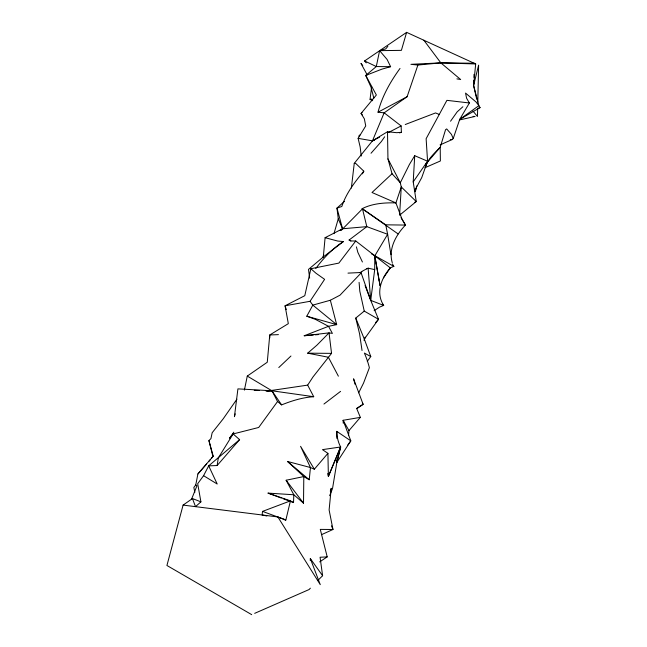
<?xml version="1.0" encoding="UTF-8"?>
<svg xmlns="http://www.w3.org/2000/svg" width="647" height="647" viewBox="0 0 647 647"><rect width="100%" height="100%" fill="white"/><g stroke="black" fill="none" stroke-linecap="round" stroke-linejoin="round"><path stroke-width="0.97" d="M367.261 361.325L370.788 356.57L364.318 339.077L378.511 319.286L370.715 300.386L374.702 269.613L374.783 255.872L387.634 234.279L385.733 224.824L362.474 208.844L341.301 230.3M314.345 469.212L300.572 446.309L310.455 467.522L309.234 479.751L303.831 476.556L286.128 480.236L293.819 494.761L303.516 503.188L303.807 476.54L287.575 461.489L310.455 467.522L314.345 469.212L327.916 453.353L322.481 449.633L340.662 446.98L336.852 462.387L332.534 488.501L329.622 495.731M477.656 108.356L477.47 116.476L472.989 111.114M477.793 102.048L478.618 65.145L473.596 85.453L476.702 99.128M283.151 498.732L293.528 502.59L293.819 494.761L268.068 493.111L281.267 498.028M310.253 560.577L310.334 558.579L322.602 575.717L318.025 580.27M440.097 144.888L452.067 139.606L453.215 138.571L459.718 119.363L480.074 107.596L478.861 105.679L473.596 85.453L473.79 80.406M473.911 77.381L474.033 74.356M355.066 384.318L353.569 378.81L363.121 404.318L356.748 408.694L360.355 417.364L343.128 420.291L348.976 430.587L348.515 435.698M400.008 68.436C390.359 81.748 382.151 96.144 378.018 112.19L384.156 112.837L401.124 125.939L401.391 132.328L396.676 132.684L387.504 131.729L387.949 158.871L400.299 182.786L401.269 186.951L399.587 215.216L416.256 201.54L413.207 181.872L414.719 155.692L427.562 161.2L421.723 177.626L416.943 186.433M392.252 262.633C388.135 248.966 396.101 234.715 405.475 225.075L401.989 219.098L395.907 202.907L401.269 186.951L416.256 201.54L414.678 202.309M309.646 278.137L308.506 269.387L323.314 256.948L325.101 237.684L342.554 228.771L366.817 226.644L387.634 234.279L390.95 254.683M473.596 85.453L475.682 63.956L406.615 32.35L364.601 60.939L366.218 62.888M351.353 188.067L354.257 163.359L372.454 140.844L384.156 112.837L407.109 96.726L417.905 65.032L440.825 62.864L474.477 63.26M236.907 399.199L223.191 418.844L212.167 432.754L210.922 438.642A124.911 107.297 35.5 0 0 208.924 440.575L213.219 456.159L197.901 473.968L195.742 484.983L193.841 487.442L194.836 492.351M372.672 100.722L370.052 99.363L371.645 86.682M262.221 513.799L262.561 511.389L290.446 500.851L293.528 502.59M251.707 614.65L166.926 565.478L183.093 505.097L192.458 498.562L195.523 506.65L200.91 501.846L197.691 483.697L203.579 475.691L208.674 465.864L217.125 465.533L218.298 457.955L233.13 433.951L258.695 427.473L277.547 401.528L271.966 390.788L247.283 376.085L244.396 390.109M392.341 263.863L393.845 266.37L390.303 267.858L355.761 240.975L338.866 263.094L310.875 268.723L304.786 295.687L285.068 305.788L288.327 323.654L269.759 334.968L267.268 362.239L247.283 376.085M336.852 462.387L340.605 446.94C338.09 442.119 336.852 436.774 336.788 431.355L350.795 440.858L336.852 462.387L336.844 459.386M333.957 233.68L338.268 218.823L336.974 208.099L344.447 201.363M416.846 185.891L415.285 191.73L415.932 188.083L414.379 190.113M235.209 413.829L234.432 416.684L237.918 388.871L271.966 390.788L313.722 396.716L307.665 385.119L313.035 376.894L331.547 353.367L329.04 332.873L304.211 335.761L328.522 326.314L336.675 324.64L330.35 300.248L340.023 295.169L361.147 272.913A52.997 38.812 -77 0 1 360.153 272.541L347.989 273.123M406.615 32.35L401.391 50.361L379.611 50.652L376.287 66.552L365.733 75.44L371.03 87.183L373.812 98.101M330.269 491.17L331.232 488.299L329.113 509.949L332.979 529.497L321.502 534.665M387.86 46.293L385.774 48.881L379.611 50.652L387.1 59.467L390.61 66.69L381.884 69.156L365.733 75.44L376.368 94.988L361.042 113.468L364.35 118.813L365.733 125.93L358.123 138.353L360.161 146.95L361.228 156.056M364.035 340.403L365.175 337.119M322.869 257.36L323.791 254.748M425.831 166.101C428.33 158.426 434.719 152.935 440.203 147.33L445.548 129.715L446.681 128.923L451.444 134.374L453.215 138.571M340.605 446.94L328.385 476.394L327.754 473.523M191.423 499.508L196.947 485.824L195.742 484.983M340.662 446.98L328.385 476.394L327.916 453.353M413.207 181.872L427.562 161.2L426.13 138.701L446.907 100.342L469.382 102.986L459.718 119.363L478.861 105.679L476.022 101.975L465.541 93.055L466.592 98.247L469.382 102.986M362.393 173.849L363.824 171.196L355.664 163.384L354.257 163.359M338.381 376.182L328.401 357.249L307.681 353.173L316.949 345.142L329.032 332.882L332.396 333.407L328.522 326.314L315.501 319.4L306.799 316.213L312.816 305.117L330.35 300.248M358.673 392.81L363.549 383.081L369.38 367.706A92.513 92.392 81.5 0 0 364.382 353.06L370.788 356.57M414.719 155.692L409.397 164.492L400.299 182.786L392.05 173.744L387.949 158.871M233.826 432.172L229.539 438.205L233.13 433.951L239.6 439.637L217.125 465.533M286.249 309.573L285.068 305.788L310.034 301.3L324.608 279.334L315.938 273.196L310.875 268.723M450.547 121.215L457.203 111.818L462.864 106.763M383.525 277.814L390.303 267.858C381.326 278.008 375.462 292.784 383.671 305.392L379.433 307.196L374.128 310.689M384.666 136.784L381.398 141.491L371.022 153.25M315.793 268.497C323.476 258.145 332.493 248.513 343.411 241.541L337.774 241.072L325.101 237.684M363.824 171.196C354.88 181.872 346.25 193.105 341.818 206.498L336.974 208.099L342.554 228.771L340.144 230.486M347.811 444.966L350.795 440.858L343.128 420.291L343.266 423.235M211.585 458.141L213.219 456.159M348.976 430.587L360.258 417.477M208.868 461.351L210.501 459.443M425.839 164.023L440.203 147.33L440.372 160.982L424.909 167.743M206.603 463.972L197.901 473.968M375.583 322.618L378.511 319.286L364.253 311.094L359.813 291.199L359.093 282.375M310.374 588.18L309.12 589.53L254.683 613.348M278.792 367.545L290.956 356.012M359.999 134.891L358.721 136.113M392.05 173.744L372.017 192.499L395.907 202.907C384.512 202.576 372.429 203.433 362.142 208.682L398.123 233.939M239.6 439.637L208.674 465.864L217.222 484.037L203.579 475.691M364.253 311.094L355.753 318.073L359.586 333.844L362.037 350.496M340.565 391.378L323.945 404.051M350.803 241.08L349.097 240.029L366.817 226.644L362.474 208.844M323.314 256.948L343.411 241.541M362.061 112.724L361.042 113.468L362.352 114.972M319.667 561.887L327.212 556.889L320.289 529.392L332.979 529.497L331.507 525.825M356.44 408.524L363.121 404.318L362.401 402.935M387.504 131.729L372.454 140.844L358.123 138.353M360.153 272.541L361.843 271.586M366.752 268.885L368.111 268.157L374.702 269.613M378.018 112.19L407.109 96.726M379.619 137.115L372.454 140.844L374.387 140.278M388.58 132.457L401.124 125.939M405.248 124.523L435.536 112.934L439.564 114.559M478.351 108.211L480.074 107.596M399.458 132.894L401.391 132.328M459.427 119.97L475.068 116.444L473.094 116.411M266.96 391.128L307.665 385.119M370.052 99.363L372.049 99.153M355.761 240.975L351.337 240.975L349.097 240.029M304.211 335.761L313.269 335.009M315.283 334.839L318.3 334.588M313.722 396.716C302.634 397.412 291.854 400.768 281.599 404.901L271.966 390.788L266.063 390.642M327.18 556.897L320.079 557.245L322.602 575.717M417.905 65.032L410.926 64.328L440.825 62.864L475.682 63.956M278.436 334.628L269.759 334.968L269.783 337.88M265.933 390.934L271.966 390.788M307.681 353.173L331.547 353.367M390.61 66.69L376.287 66.552L364.601 60.939M385.733 224.824L405.475 225.075L401.059 217.675M254.239 390.351L259.164 390.473M450.263 139.453L452.067 139.606M183.093 505.097L277.854 516.945L285.861 519.994L290.446 500.851L268.068 493.111M456.879 78.877L460.656 79.524L440.825 62.864L423.85 40.203M262.059 514.972L266.823 515.974M283.952 519.59L285.861 519.994L262.561 511.389M306.799 316.213L336.675 324.64L312.816 305.117L310.034 301.3M192.458 498.562L200.91 501.846M393.845 266.37L371.354 253.753M287.575 461.489L309.234 479.751M362.773 65.557L360.969 63.414L367.205 74.906M382.458 303.904L383.671 305.392L370.715 300.386L365.078 285.537M286.128 480.236L303.516 503.188M277.854 516.945L320.265 584.653L310.334 558.579M362.425 261.995L357.848 252.346L356.416 246.855M338.268 218.823L342.554 228.771M355.753 318.073L364.318 339.077M361.147 272.913L370.715 300.386L368.111 268.157M208.932 440.583L212.887 456.313M336.788 431.355L336.804 438.359M281.631 404.868A233.996 182.47 25.8 0 1 277.579 401.496M362.474 208.835A27.433 4.764 79.8 0 1 362.142 208.682M362.126 271.311A254.231 31.63 -39 0 1 367.027 268.618M379.166 280.361L374.783 255.872L380.056 285.748L379.166 280.361"/></g></svg>
